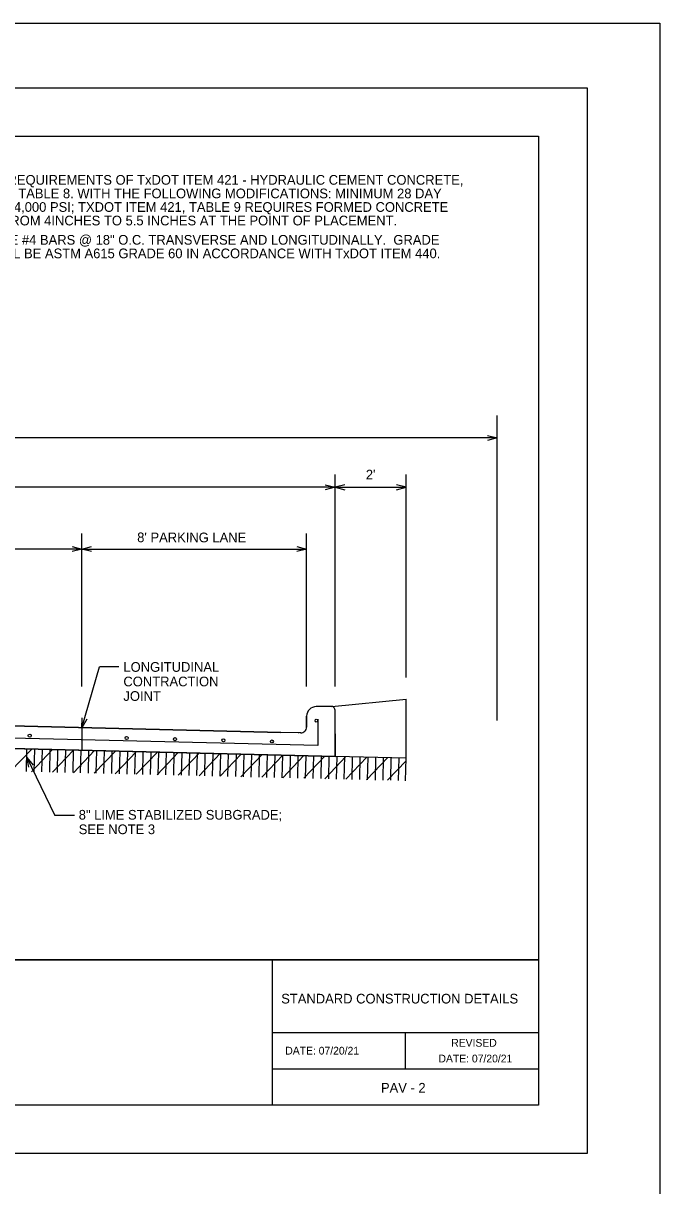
# Model space of a CAD drawing. Extents: x 2082681.6 to 2082717.6, y 13331273.8 to 13331297.8.
# Drawn here: x 2082711.03 to 2082717.6, y 13331285.82 to 13331297.82 of the extents above; entities that cross this region are included whole.
import ezdxf

# ---------------------------------------------------------------- set-up
doc = ezdxf.new("R2010")
doc.units = 0
for name, color, linetype in [('Default', 7, 'Continuous'), ('Detail', 7, 'Continuous'), ('Detail Label', 7, 'Continuous'), ('Non-Print', 7, 'Continuous'), ('Sheet Title Block', 7, 'Continuous')]:
    doc.layers.add(name, color=color, linetype=linetype)

msp = doc.modelspace()

# ---------------------------------------------------------------- linework, layer by layer
at = {"layer": 'Default'}
msp.add_lwpolyline([(2082681.601, 13331297.82), (2082717.601, 13331297.82), (2082717.601, 13331273.82), (2082681.601, 13331273.82)], close=True, dxfattribs=at)
at = {"layer": 'Detail'}
for p, q in [((2082714.217, 13331290.767), (2082714.984, 13331290.842)), ((2082714.984, 13331290.234), (2082714.984, 13331290.842)), ((2082714.197, 13331290.766), (2082714.058, 13331290.766)), ((2082714.197, 13331290.766), (2082714.058, 13331290.766)), ((2082714.251, 13331290.485), (2082714.251, 13331290.728)), ((2082714.251, 13331290.485), (2082714.251, 13331290.728)), ((2082713.693, 13331290.499), (2082708.601, 13331290.621)), ((2082708.601, 13331290.621), (2082713.693, 13331290.499)), ((2082713.958, 13331290.554), (2082713.958, 13331290.666)), ((2082713.958, 13331290.666), (2082713.958, 13331290.554)), ((2082714.073, 13331290.636), (2082714.073, 13331290.363)), ((2082714.073, 13331290.363), (2082708.601, 13331290.495)), ((2082713.897, 13331290.494), (2082713.693, 13331290.499)), ((2082713.897, 13331290.494), (2082713.693, 13331290.499)), ((2082714.251, 13331290.485), (2082714.251, 13331290.252)), ((2082714.251, 13331290.252), (2082714.251, 13331290.485)), ((2082708.601, 13331290.388), (2082714.251, 13331290.252)), ((2082714.251, 13331290.252), (2082708.601, 13331290.388)), ((2082710.904, 13331290.099), (2082711.122, 13331290.327)), ((2082711.068, 13331290.095), (2082711.073, 13331290.329)), ((2082711.12, 13331290.094), (2082711.338, 13331290.322)), ((2082711.148, 13331290.093), (2082711.153, 13331290.327)), ((2082711.228, 13331290.091), (2082711.233, 13331290.325)), ((2082711.308, 13331290.089), (2082711.313, 13331290.323)), ((2082711.388, 13331290.087), (2082711.393, 13331290.321)), ((2082711.468, 13331290.085), (2082711.473, 13331290.319)), ((2082711.336, 13331290.089), (2082711.554, 13331290.317)), ((2082711.548, 13331290.084), (2082711.553, 13331290.317)), ((2082711.552, 13331290.083), (2082711.77, 13331290.312)), ((2082711.627, 13331290.082), (2082711.633, 13331290.315)), ((2082711.707, 13331290.08), (2082711.713, 13331290.313)), ((2082711.768, 13331290.078), (2082711.986, 13331290.307)), ((2082711.787, 13331290.078), (2082711.793, 13331290.311)), ((2082711.867, 13331290.076), (2082711.873, 13331290.309)), ((2082711.947, 13331290.074), (2082711.953, 13331290.307)), ((2082711.984, 13331290.073), (2082712.202, 13331290.301)), ((2082712.027, 13331290.072), (2082712.033, 13331290.305)), ((2082712.107, 13331290.07), (2082712.113, 13331290.303)), ((2082712.187, 13331290.068), (2082712.193, 13331290.302)), ((2082712.2, 13331290.068), (2082712.418, 13331290.296)), ((2082712.267, 13331290.066), (2082712.273, 13331290.3)), ((2082712.347, 13331290.064), (2082712.353, 13331290.298)), ((2082712.416, 13331290.063), (2082712.634, 13331290.291)), ((2082712.427, 13331290.062), (2082712.433, 13331290.296)), ((2082712.507, 13331290.06), (2082712.513, 13331290.294)), ((2082712.587, 13331290.059), (2082712.593, 13331290.292)), ((2082712.633, 13331290.057), (2082712.85, 13331290.286)), ((2082712.667, 13331290.057), (2082712.673, 13331290.29)), ((2082712.747, 13331290.055), (2082712.753, 13331290.288)), ((2082712.827, 13331290.053), (2082712.833, 13331290.286)), ((2082712.849, 13331290.052), (2082713.066, 13331290.281)), ((2082712.907, 13331290.051), (2082712.913, 13331290.284)), ((2082712.987, 13331290.049), (2082712.993, 13331290.282)), ((2082713.065, 13331290.047), (2082713.282, 13331290.275)), ((2082713.067, 13331290.047), (2082713.073, 13331290.28)), ((2082713.147, 13331290.045), (2082713.153, 13331290.278)), ((2082713.227, 13331290.043), (2082713.233, 13331290.276)), ((2082713.281, 13331290.042), (2082713.498, 13331290.27)), ((2082713.307, 13331290.041), (2082713.313, 13331290.275)), ((2082713.387, 13331290.039), (2082713.393, 13331290.273)), ((2082713.467, 13331290.037), (2082713.473, 13331290.271)), ((2082713.497, 13331290.037), (2082713.714, 13331290.265)), ((2082713.547, 13331290.035), (2082713.553, 13331290.269)), ((2082713.627, 13331290.033), (2082713.633, 13331290.267)), ((2082713.707, 13331290.032), (2082713.713, 13331290.265)), ((2082713.713, 13331290.031), (2082713.93, 13331290.26)), ((2082713.787, 13331290.03), (2082713.792, 13331290.263)), ((2082713.867, 13331290.028), (2082713.872, 13331290.261)), ((2082713.929, 13331290.026), (2082714.146, 13331290.254)), ((2082713.947, 13331290.026), (2082713.952, 13331290.259)), ((2082714.027, 13331290.024), (2082714.032, 13331290.257)), ((2082714.107, 13331290.022), (2082714.112, 13331290.255)), ((2082714.145, 13331290.021), (2082714.362, 13331290.249)), ((2082714.187, 13331290.02), (2082714.192, 13331290.253)), ((2082714.984, 13331290.234), (2082714.251, 13331290.252)), ((2082714.267, 13331290.018), (2082714.272, 13331290.251)), ((2082714.347, 13331290.016), (2082714.352, 13331290.25)), ((2082714.361, 13331290.016), (2082714.579, 13331290.244)), ((2082714.427, 13331290.014), (2082714.432, 13331290.248)), ((2082714.507, 13331290.012), (2082714.512, 13331290.246)), ((2082714.577, 13331290.011), (2082714.795, 13331290.239)), ((2082714.587, 13331290.01), (2082714.592, 13331290.244)), ((2082714.667, 13331290.008), (2082714.672, 13331290.242)), ((2082714.747, 13331290.006), (2082714.752, 13331290.24)), ((2082714.793, 13331290.005), (2082714.984, 13331290.205)), ((2082714.827, 13331290.005), (2082714.832, 13331290.238)), ((2082714.907, 13331290.003), (2082714.912, 13331290.236)), ((2082714.979, 13331290.001), (2082714.984, 13331290.234))]:
    msp.add_line(p, q, dxfattribs=at)
for centre in [(2082711.101, 13331290.466), (2082712.101, 13331290.442), (2082712.601, 13331290.43), (2082713.1, 13331290.418), (2082713.6, 13331290.406)]:
    msp.add_circle(centre, 0.0159, dxfattribs=at)
for centre, radius, start, end in [((2082714.058, 13331290.666), 0.1, 90, 180), ((2082714.058, 13331290.666), 0.1, 90, 180), ((2082714.211, 13331290.728), 0.04, 0, 109.7338), ((2082714.211, 13331290.728), 0.04, 0, 109.7338), ((2082713.898, 13331290.554), 0.06, 268.6155, 0), ((2082713.898, 13331290.554), 0.06, 268.6155, 0)]:
    msp.add_arc(centre, radius, start, end, dxfattribs=at)
msp.add_ellipse((2082714.058, 13331290.62), major_axis=(0, 0.0163), ratio=0.750017, dxfattribs=at)
msp.add_ellipse((2082714.058, 13331290.62), major_axis=(0, 0.0163), ratio=0.750017, dxfattribs=at)
at = {"layer": 'Detail Label'}
for p, q in [((2082715.924, 13331290.621), (2082715.924, 13331293.771)), ((2082715.924, 13331293.539), (2082701.278, 13331293.539)), ((2082714.251, 13331290.972), (2082714.251, 13331293.161)), ((2082714.984, 13331291.065), (2082714.984, 13331293.161)), ((2082714.251, 13331293.03), (2082702.951, 13331293.03)), ((2082714.251, 13331293.03), (2082714.984, 13331293.03)), ((2082711.638, 13331290.972), (2082711.638, 13331292.553)), ((2082713.958, 13331290.972), (2082713.958, 13331292.553)), ((2082711.638, 13331292.392), (2082708.601, 13331292.392)), ((2082711.638, 13331292.392), (2082713.958, 13331292.392)), ((2082711.638, 13331290.548), (2082711.822, 13331291.175)), ((2082712.022, 13331291.175), (2082711.822, 13331291.175)), ((2082711.638, 13331290.548), (2082711.638, 13331290.315)), ((2082713.879, 13331290.491), (2082713.877, 13331290.495)), ((2082711.072, 13331290.239), (2082711.362, 13331289.64)), ((2082711.562, 13331289.64), (2082711.362, 13331289.64))]:
    msp.add_line(p, q, dxfattribs=at)
for points in [[(2082715.824, 13331293.564), (2082715.924, 13331293.539), (2082715.824, 13331293.514)], [(2082714.151, 13331293.055), (2082714.251, 13331293.03), (2082714.151, 13331293.005)], [(2082714.351, 13331293.055), (2082714.251, 13331293.03), (2082714.351, 13331293.005)], [(2082714.884, 13331293.005), (2082714.984, 13331293.03), (2082714.884, 13331293.055)], [(2082711.538, 13331292.417), (2082711.638, 13331292.392), (2082711.538, 13331292.367)], [(2082711.738, 13331292.367), (2082711.638, 13331292.392), (2082711.738, 13331292.417)], [(2082713.858, 13331292.417), (2082713.958, 13331292.392), (2082713.858, 13331292.367)], [(2082711.69, 13331290.637), (2082711.638, 13331290.548), (2082711.642, 13331290.651)], [(2082711.093, 13331290.139), (2082711.072, 13331290.239), (2082711.138, 13331290.16)]]:
    msp.add_lwpolyline(points, dxfattribs=at)
at = {"layer": 'Non-Print'}
msp.add_lwpolyline([(2082699.851, 13331297.153), (2082716.851, 13331297.153), (2082716.851, 13331286.153), (2082699.851, 13331286.153)], close=True, dxfattribs=at)
at = {"layer": 'Sheet Title Block'}
for p, q in [((2082713.601, 13331288.153), (2082713.601, 13331286.653)), ((2082713.601, 13331287.403), (2082716.351, 13331287.403)), ((2082714.976, 13331287.403), (2082714.976, 13331287.028)), ((2082713.601, 13331287.028), (2082716.351, 13331287.028))]:
    msp.add_line(p, q, dxfattribs=at)
for points in [[(2082700.851, 13331296.653), (2082716.351, 13331296.653), (2082716.351, 13331288.153), (2082700.851, 13331288.153)], [(2082700.851, 13331288.153), (2082716.351, 13331288.153), (2082716.351, 13331286.653), (2082700.851, 13331286.653)]]:
    msp.add_lwpolyline(points, close=True, dxfattribs=at)

# ---------------------------------------------------------------- texts
at = {"layer": 'Detail Label'}
for s, p in [('4.  CONCRETE SHALL MEET THE REQUIREMENTS OF TxDOT ITEM 421 - HYDRAULIC CEMENT CONCRETE, ', (2082708.725, 13331296.153)), ('CLASS P PER TXDOT ITEM 421, TABLE 8. WITH THE FOLLOWING MODIFICATIONS: MINIMUM 28 DAY ', (2082708.925, 13331296.013)), ('COMPRESSIVE STRENGTH OF 4,000 PSI; TXDOT ITEM 421, TABLE 9 REQUIRES FORMED CONCRETE ', (2082708.925, 13331295.873)), ('PAVEMENT TO HAVE SLUMP FROM 4INCHES TO 5.5 INCHES AT THE POINT OF PLACEMENT. ', (2082708.925, 13331295.733)), ('5.  REINFORCING STEEL SHALL BE #4 BARS @ 18" O.C. TRANSVERSE AND LONGITUDINALLY.  GRADE ', (2082708.725, 13331295.534)), ('OF REINFORCING STEEL SHALL BE ASTM A615 GRADE 60 IN ACCORDANCE WITH TxDOT ITEM 440.', (2082708.925, 13331295.394)), ('LONGITUDINAL ', (2082712.068, 13331291.125)), ('CONTRACTION ', (2082712.068, 13331290.975)), ('JOINT', (2082712.068, 13331290.825)), ('8" LIME STABILIZED SUBGRADE;', (2082711.607, 13331289.599)), ('SEE NOTE 3', (2082711.607, 13331289.449))]:
    msp.add_text(s, height=0.1, dxfattribs=at).set_placement(p)
for s, p in [("2'", (2082714.569, 13331293.111)), ("8' PARKING LANE", (2082712.21, 13331292.463))]:
    msp.add_text(s, height=0.1, rotation=359.9028, dxfattribs=at).set_placement(p)
at = {"layer": 'Sheet Title Block'}
for s, height, p in [('STANDARD CONSTRUCTION DETAILS', 0.1, (2082713.696, 13331287.701)), ('REVISED', 0.08, (2082715.45, 13331287.255)), ('DATE: 07/20/21', 0.08, (2082713.738, 13331287.174)), (' DATE: 07/20/21', 0.08, (2082715.289, 13331287.093)), ('PAV - 2', 0.1, (2082714.725, 13331286.781))]:
    msp.add_text(s, height=height, dxfattribs=at).set_placement(p)

doc.saveas('drawing.dxf')
